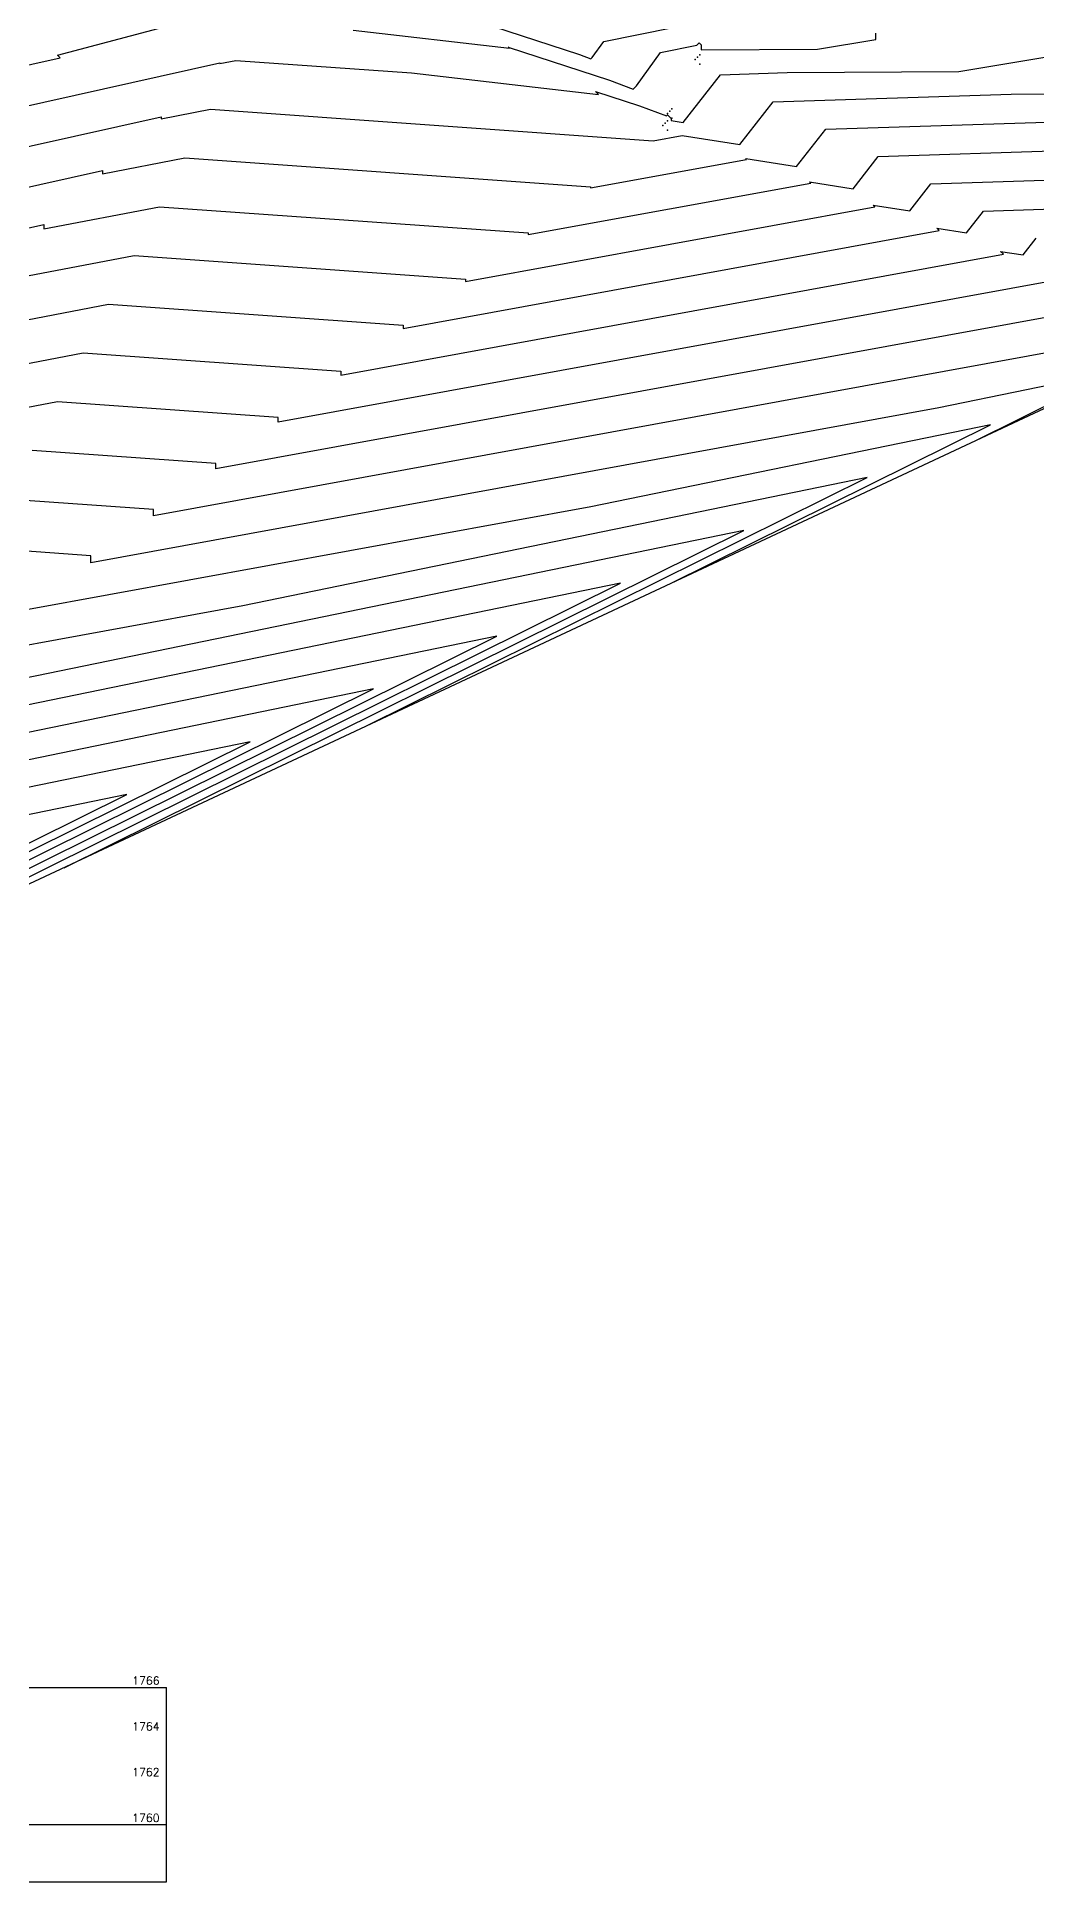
# Model space of a CAD drawing. Header units: metres. Extents: x 419582 to 423558, y 4805372 to 4807539.
# Drawn here: x 421383.3 to 421427, y 4806107.6 to 4806188.4 of the extents above; entities that cross this region are included whole.
import ezdxf

# ---------------------------------------------------------------- set-up
doc = ezdxf.new("R2010")
doc.units = ezdxf.units.M
for name, color, linetype in [('C-ROAD-PROF-TEXT', 11, 'Continuous'), ('C-ROAD-PROF-TTLB', 5, 'Continuous'), ('C-TINN', 4, 'Continuous'), ('C-TINN-BNDY', 110, 'Continuous'), ('C-TOPO-MAJR', 9, 'Continuous'), ('C-TOPO-MINR', 8, 'Continuous')]:
    doc.layers.add(name, color=color, linetype=linetype)
doc.styles.get("Standard").update_dxf_attribs({"font": 'simplex.shx'})

msp = doc.modelspace()

# ---------------------------------------------------------------- linework, layer by layer
at = {"layer": 'C-ROAD-PROF-TTLB', "color": 5, "linetype": 'Continuous', "lineweight": -3}
for p in [(421308.974, 4806116.188), (421388.974, 4806110.188)]:
    msp.add_line(p, (421388.974, 4806116.188), dxfattribs=at)
msp.add_3dface([(421308.974, 4806107.688), (421388.974, 4806107.688), (421388.974, 4806110.188), (421308.974, 4806110.188)], dxfattribs=at)
at = {"layer": 'C-TINN', "color": 4, "linetype": 'Continuous', "lineweight": -3}
for p in [(421412.2, 4806187.48, 1752.61), (421412.3, 4806187.58, 1752.61), (421412.1, 4806187.38, 1752.61), (421412.3, 4806187.18, 1752.61), (421410.98, 4806185.12, 1752.8), (421411.08, 4806185.22, 1752.8), (421410.68, 4806184.49, 1753.77), (421410.78, 4806184.59, 1753.77), (421410.88, 4806185.02, 1752.8), (421410.88, 4806184.69, 1753.77), (421410.88, 4806184.29, 1753.77), (421411.08, 4806184.82, 1752.8)]:
    msp.add_point(p, dxfattribs=at)
at = {"layer": 'C-TINN-BNDY', "color": 110, "linetype": 'Continuous', "lineweight": -3, "flags": 128}
msp.add_lwpolyline([(422724.87, 4807165.92), (422697.08, 4807146.67), (422577.28, 4807048.8), (422494.93, 4806993.73), (422433.35, 4806948.24), (422390.21, 4806913.55), (422303.24, 4806847.72), (422229.68, 4806793.83), (422213.19, 4806781.58), (422179.34, 4806755.48), (422143.63, 4806726.94), (422090.94, 4806686.36), (421935.65, 4806537.41), (421807.76, 4806419.27), (421798.23, 4806410.98), (421750.84, 4806385.06), (421712.43, 4806364.25), (421678.37, 4806344.94), (421648.74, 4806328.11), (421541.25, 4806258.62), (421434.62, 4806175.52), (421305.47, 4806115.01), (421187.67, 4806058.56)], dxfattribs=at)
at = {"layer": 'C-TOPO-MAJR', "color": 9, "linetype": 'Continuous', "lineweight": -3, "flags": 128}
for points, elevation in [([(421328.573, 4806187.572), (421328.629, 4806187.438), (421328.624, 4806187.432), (421328.618, 4806187.426), (421335.497, 4806186.402), (421335.475, 4806186.381), (421335.454, 4806186.359), (421365.27, 4806182.63), (421365.156, 4806181.893), (421365.238, 4806181.811), (421365.238, 4806181.576), (421373.702, 4806179.739), (421386.176, 4806182.521), (421386.176, 4806182.381), (421389.785, 4806183.073), (421407.521, 4806181.81), (421407.521, 4806181.77), (421414.336, 4806183.013), (421414.307, 4806183.043), (421416.531, 4806182.695), (421417.801, 4806184.33), (421435.707, 4806184.906)], 1755), ([(421428.383, 4806177.824), (421393.865, 4806171.524), (421393.865, 4806171.728), (421384.213, 4806172.415), (421374.523, 4806170.558)], 1760), ([(421397.758, 4806158.249), (421419.618, 4806169.096), (421392.32, 4806163.488), (421380.209, 4806161.278)], 1765), ([(421331.459, 4806127.187), (421392.635, 4806157.543), (421367.21, 4806152.32)], 1770)]:
    msp.add_lwpolyline(points, dxfattribs=dict(at, elevation=elevation))
at = {"layer": 'C-TOPO-MINR', "color": 8, "linetype": 'Continuous', "lineweight": -3, "flags": 128}
for points, elevation in [([(421331.798, 4806188.96), (421343.662, 4806187.194), (421343.624, 4806187.157), (421343.587, 4806187.119), (421367.44, 4806184.136), (421367.282, 4806183.115), (421367.396, 4806183), (421367.396, 4806182.829), (421373.566, 4806181.49), (421388.74, 4806184.874), (421388.74, 4806184.79), (421390.9, 4806185.204), (421410.252, 4806183.826), (421410.252, 4806183.819), (421411.526, 4806184.051), (421411.521, 4806184.057), (421414.053, 4806183.661), (421415.499, 4806185.522), (421425.913, 4806185.858), (421429.813, 4806185.882)], 1754), ([(421359.854, 4806188.64), (421371.78, 4806187.148), (421371.533, 4806185.557), (421371.711, 4806185.379), (421371.711, 4806185.335), (421373.294, 4806184.992), (421384.332, 4806187.453), (421384.217, 4806187.569), (421389.101, 4806188.86)], 1752), ([(421397.14, 4806188.66), (421403.969, 4806187.876), (421403.923, 4806187.922), (421408.347, 4806186.472), (421409.389, 4806186.08), (421409.46, 4806186.15), (421409.53, 4806186.221), (421410.582, 4806187.678), (421412.16, 4806187.999), (421412.217, 4806188.056), (421412.274, 4806188.113), (421412.36, 4806188.027), (421412.36, 4806187.799), (421417.448, 4806187.831), (421419.989, 4806188.252), (421419.989, 4806188.528)], 1752), ([(421403.238, 4806188.834), (421407.029, 4806187.591), (421407.526, 4806187.405), (421407.559, 4806187.438), (421407.593, 4806187.472), (421408.094, 4806188.166), (421411.133, 4806188.784)], 1751), ([(421373.43, 4806183.241), (421391.304, 4806187.227), (421391.304, 4806187.199), (421392.014, 4806187.336), (421399.684, 4806186.789), (421407.874, 4806185.85), (421407.741, 4806185.983), (421409.665, 4806185.352), (421410.839, 4806184.911), (421410.859, 4806184.931), (421410.88, 4806184.952), (421411.039, 4806184.793), (421411.039, 4806184.711), (421411.576, 4806184.627), (421413.198, 4806186.715), (421416.119, 4806186.809), (421423.63, 4806186.857), (421429.308, 4806187.799)], 1753), ([(421325.426, 4806185.933), (421325.441, 4806185.896), (421325.44, 4806185.894), (421325.438, 4806185.893), (421327.333, 4806185.611), (421327.327, 4806185.605), (421327.321, 4806185.599), (421363.1, 4806181.124), (421363.03, 4806180.672), (421363.081, 4806180.621), (421363.081, 4806180.323), (421373.838, 4806177.988), (421383.612, 4806180.168), (421383.612, 4806179.972), (421388.671, 4806180.941), (421404.79, 4806179.793), (421404.79, 4806179.72), (421417.145, 4806181.976), (421417.092, 4806182.028), (421419.009, 4806181.729), (421420.103, 4806183.137), (421436.223, 4806183.656)], 1756), ([(421381.048, 4806177.562), (421387.556, 4806178.81), (421402.058, 4806177.777), (421402.058, 4806177.671), (421419.955, 4806180.938), (421419.878, 4806181.014), (421421.486, 4806180.763), (421422.405, 4806181.945), (421435.933, 4806182.38)], 1757), ([(421378.484, 4806175.153), (421386.442, 4806176.678), (421399.327, 4806175.761), (421399.327, 4806175.622), (421422.764, 4806179.9), (421422.664, 4806180), (421423.964, 4806179.797), (421424.707, 4806180.752), (421435.643, 4806181.104)], 1758), ([(421375.92, 4806172.744), (421385.327, 4806174.547), (421396.596, 4806173.744), (421396.596, 4806173.573), (421425.574, 4806178.862), (421425.45, 4806178.986), (421426.442, 4806178.831), (421427.008, 4806179.56)], 1759), ([(421431.192, 4806176.786), (421391.134, 4806169.474), (421391.134, 4806169.711), (421383.099, 4806170.284)], 1761), ([(421434.002, 4806175.748), (421388.403, 4806167.425), (421388.403, 4806167.695), (421381.984, 4806168.152)], 1762), ([(421424.277, 4806170.674), (421430.411, 4806173.718), (421422.752, 4806172.144), (421385.672, 4806165.376), (421385.672, 4806165.679), (421380.87, 4806166.021)], 1763), ([(421411.018, 4806164.462), (421425.014, 4806171.407), (421407.536, 4806167.816), (421382.94, 4806163.327)], 1764), ([(421384.498, 4806152.037), (421414.221, 4806166.786), (421377.483, 4806159.238)], 1766), ([(421371.238, 4806145.824), (421408.825, 4806164.475), (421374.915, 4806157.508)], 1767), ([(421357.979, 4806139.612), (421403.428, 4806162.164), (421372.346, 4806155.779)], 1768), ([(421344.719, 4806133.399), (421398.031, 4806159.854), (421369.778, 4806154.049)], 1769), ([(421318.199, 4806120.974), (421387.238, 4806155.232), (421364.641, 4806150.59)], 1771)]:
    msp.add_lwpolyline(points, dxfattribs=dict(at, elevation=elevation))

# ---------------------------------------------------------------- texts
at = {"layer": 'C-ROAD-PROF-TEXT', "color": 11, "linetype": 'Continuous', "lineweight": -3, "char_height": 0.35, "attachment_point": 4}
for s, insert in [('{\\C256;1766}', (421387.474, 4806116.488)), ('{\\C256;1764}', (421387.474, 4806114.488)), ('{\\C256;1762}', (421387.474, 4806112.488)), ('{\\C256;1760}', (421387.474, 4806110.488))]:
    msp.add_mtext(s, dxfattribs=dict(at, insert=insert))

doc.saveas('drawing.dxf')
